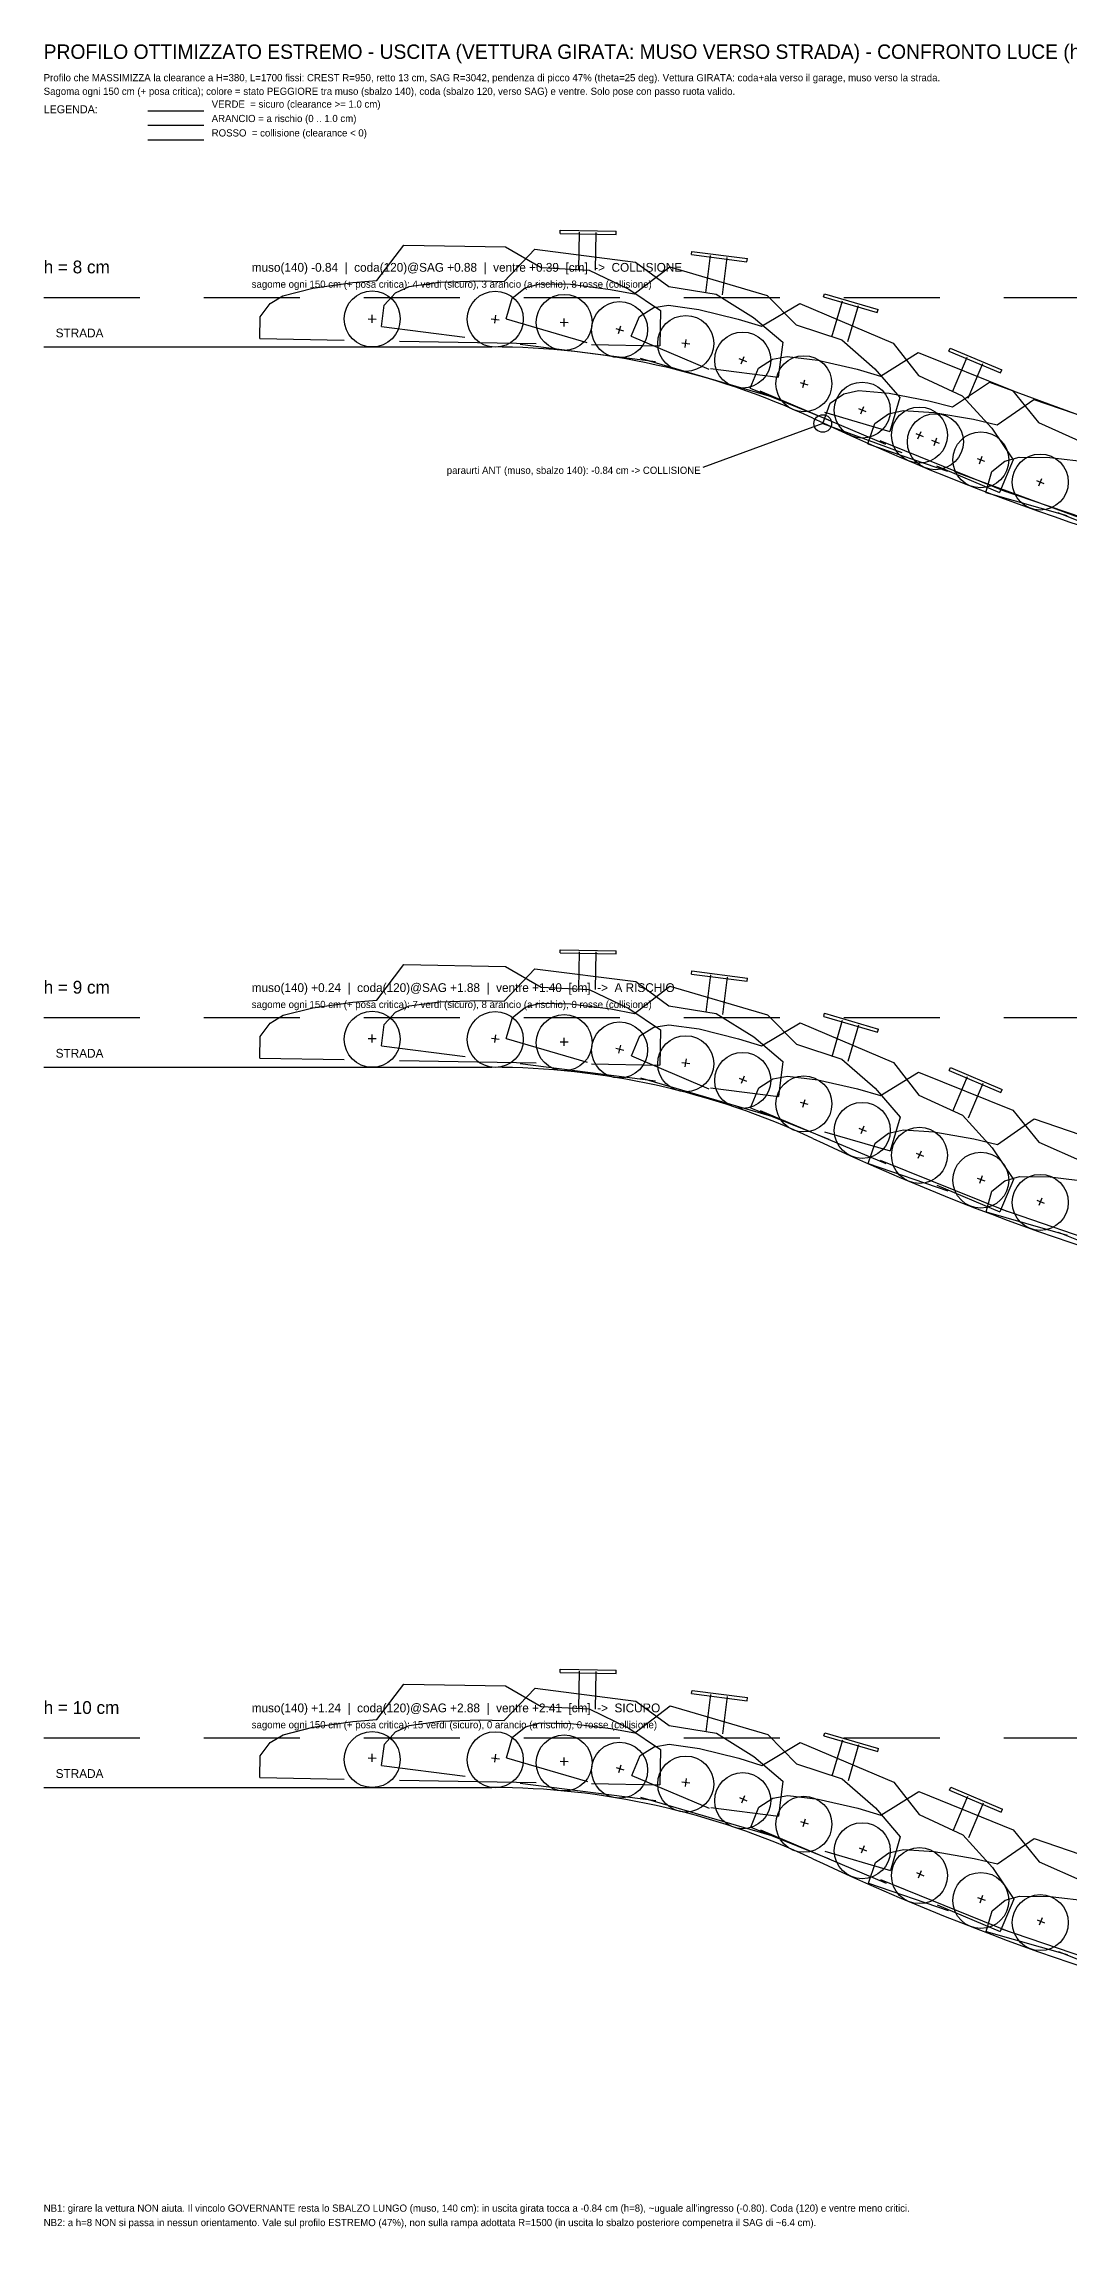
# Model space of a CAD drawing. Header units: centimetres. Extents: x -560 to 2360, y -1971 to 759.
# Drawn here: x -560 to 721, y -1971 to 759 of the extents above; entities that cross this region are included whole.
import ezdxf

# ---------------------------------------------------------------- set-up
doc = ezdxf.new("R2010")
doc.units = ezdxf.units.CM
doc.header["$LTSCALE"] = 10
doc.linetypes.add('DASHED', pattern=[20, 12, -8])
for name, color, linetype in [('CARROZZERIA', 2, 'CONTINUOUS'), ('CRITICO', 1, 'CONTINUOUS'), ('RAMPA', 3, 'CONTINUOUS'), ('REF', 8, 'DASHED'), ('TESTO', 7, 'CONTINUOUS')]:
    doc.layers.add(name, color=color, linetype=linetype)

msp = doc.modelspace()

# ---------------------------------------------------------------- linework, layer by layer
at = {"layer": 'CARROZZERIA', "color": 90}
for p, q in [((85.56, 521.83), (85.63, 525.83)), ((85.56, 521.83), (155.55, 520.59)), ((85.63, 525.83), (155.62, 524.59)), ((108.76, 476.41), (109.59, 523.41)), ((129.75, 476.04), (130.59, 523.03)), ((155.55, 520.59), (155.62, 524.59)), ((-143.52, 462.9), (-109.73, 507.3)), ((-109.73, 507.3), (17.25, 505.04)), ((17.25, 505.04), (61.8, 479.25)), ((61.8, 479.25), (121.75, 476.18)), ((121.75, 476.18), (171.34, 452.3)), ((-277.05, 434.27), (-260.88, 443.98)), ((-260.88, 443.98), (-223.71, 453.32)), ((-223.71, 453.32), (-173.57, 460.43)), ((-173.57, 460.43), (-143.52, 462.9)), ((171.34, 452.3), (210.87, 425.59)), ((-289.84, 390.49), (-289.36, 417.48)), ((-289.36, 417.48), (-277.05, 434.27)), ((-154.38, 415.08), (-144.38, 414.91)), ((-149.47, 410), (-149.29, 419.99)), ((85.59, 410.81), (95.58, 410.64)), ((90.5, 405.73), (90.67, 415.72)), ((174.22, 393.38), (184.75, 418.24)), ((184.75, 418.24), (202.43, 429.21)), ((202.43, 429.21), (221.07, 432.17)), ((210.87, 425.59), (210.09, 381.6)), ((221.07, 432.17), (259.04, 426.94)), ((259.04, 426.94), (308.2, 414.8)), ((308.2, 414.8), (336.99, 405.86)), ((336.99, 405.86), (384.93, 434.42)), ((384.93, 434.42), (501.86, 384.86)), ((-289.84, 390.49), (-184.55, 388.62)), ((-115.16, 387.38), (55.41, 384.35)), ((124.8, 383.11), (210.09, 381.6)), ((174.22, 393.38), (271.17, 352.29)), ((501.86, 384.86), (533.54, 344.29)), ((309.05, 365.56), (318.26, 361.66)), ((311.71, 359.01), (315.61, 368.22)), ((571.5, 374.9), (573.06, 378.59)), ((571.5, 374.9), (635.95, 347.59)), ((573.06, 378.59), (637.51, 351.27)), ((576.04, 324.11), (594.38, 367.38)), ((595.37, 315.91), (613.71, 359.19)), ((533.54, 344.29), (588.01, 319.03)), ((635.95, 347.59), (637.51, 351.27)), ((335.07, 325.21), (492.15, 258.65)), ((588.01, 319.03), (625.07, 278.35)), ((532.68, 265.37), (536.58, 274.57)), ((625.07, 278.35), (651.76, 238.8)), ((530.03, 271.92), (539.24, 268.02)), ((556.05, 231.57), (634.59, 198.29)), ((651.76, 238.8), (634.59, 198.29)), ((85.58, -377.17), (85.65, -373.17)), ((85.58, -377.17), (155.57, -378.41)), ((85.65, -373.17), (155.64, -374.41)), ((108.77, -422.59), (109.61, -375.6)), ((129.77, -422.96), (130.61, -375.97)), ((155.57, -378.41), (155.64, -374.41)), ((-143.51, -436.1), (-109.71, -391.7)), ((-109.71, -391.7), (17.27, -393.96)), ((15.57, -437.3), (53.99, -396.83)), ((17.27, -393.96), (61.82, -419.75)), ((53.99, -396.83), (179.97, -412.88)), ((249.7, -403.61), (250.21, -399.64)), ((249.7, -403.61), (319.14, -412.45)), ((250.21, -399.64), (319.65, -408.48)), ((267.83, -451.28), (273.76, -404.66)), ((288.66, -453.93), (294.59, -407.31)), ((319.14, -412.45), (319.65, -408.48)), ((-173.56, -438.57), (-143.51, -436.1)), ((-65.18, -438.11), (-14.57, -436.49)), ((-14.57, -436.49), (15.57, -437.3)), ((61.82, -419.75), (121.77, -422.82)), ((121.77, -422.82), (171.35, -446.7)), ((178.43, -452.72), (222.76, -418.82)), ((179.97, -412.88), (221.45, -443.36)), ((222.76, -418.82), (344.63, -454.55)), ((-277.04, -464.73), (-260.86, -455.02)), ((-260.86, -455.02), (-223.69, -445.68)), ((-223.69, -445.68), (-173.56, -438.57)), ((-134.33, -466.6), (-120.28, -451.26)), ((-120.28, -451.26), (-103.14, -443.36)), ((-103.14, -443.36), (-65.18, -438.11)), ((18.19, -483.89), (25.78, -457.98)), ((25.78, -457.98), (42.08, -445.04)), ((42.08, -445.04), (60.25, -439.95)), ((60.25, -439.95), (98.57, -440.76)), ((98.57, -440.76), (148.8, -447.16)), ((148.8, -447.16), (178.43, -452.72)), ((171.35, -446.7), (210.89, -473.41)), ((221.45, -443.36), (280.72, -452.92)), ((280.72, -452.92), (327.42, -482.05)), ((344.63, -454.55), (380.78, -491.2)), ((414.95, -456.41), (416.07, -452.57)), ((414.95, -456.41), (482.12, -476.11)), ((416.07, -452.57), (483.24, -472.27)), ((425.32, -506.35), (438.54, -461.25)), ((-289.82, -508.51), (-289.34, -481.52)), ((-289.34, -481.52), (-277.04, -464.73)), ((-154.36, -483.92), (-144.36, -484.09)), ((-149.45, -489), (-149.27, -479.01)), ((-137.74, -493.39), (-134.33, -466.6)), ((-0.41, -483.66), (9.51, -484.92)), ((3.92, -489.25), (5.18, -479.33)), ((18.19, -483.89), (119.23, -513.52)), ((85.6, -488.19), (95.6, -488.36)), ((90.51, -493.27), (90.69, -483.28)), ((174.61, -505.7), (185.14, -480.84)), ((185.14, -480.84), (202.82, -469.87)), ((202.82, -469.87), (221.46, -466.91)), ((210.89, -473.41), (210.1, -517.41)), ((221.46, -466.91), (259.43, -472.13)), ((259.43, -472.13), (308.59, -484.28)), ((308.59, -484.28), (337.38, -493.22)), ((327.42, -482.05), (363.81, -512.9)), ((337.38, -493.22), (385.32, -464.66)), ((380.78, -491.2), (437.79, -510.01)), ((385.32, -464.66), (502.25, -514.22)), ((445.47, -512.26), (458.69, -467.15)), ((482.12, -476.11), (483.24, -472.27)), ((-289.82, -508.51), (-184.53, -510.38)), ((-137.74, -493.39), (-33.29, -506.69)), ((-115.15, -511.62), (55.43, -514.65)), ((35.56, -515.46), (204.79, -537)), ((124.82, -515.89), (210.1, -517.41)), ((155.33, -495.96), (164.93, -498.78)), ((158.72, -502.17), (161.54, -492.57)), ((174.61, -505.7), (271.56, -546.79)), ((237.67, -513.97), (247.58, -515.24)), ((241.99, -519.56), (243.26, -509.64)), ((363.81, -512.9), (358.25, -556.55)), ((437.79, -510.01), (479.3, -546.14)), ((502.25, -514.22), (533.93, -554.79)), ((185.83, -533.04), (349.54, -581.04)), ((273.64, -545.77), (358.25, -556.55)), ((309.44, -533.51), (318.65, -537.42)), ((312.1, -540.07), (316, -530.86)), ((323.56, -570.56), (333.68, -545.53)), ((333.68, -545.53), (351.17, -534.26)), ((351.17, -534.26), (369.75, -530.98)), ((369.75, -530.98), (407.81, -535.57)), ((407.81, -535.57), (457.16, -546.88)), ((486.1, -555.34), (533.55, -525.98)), ((533.55, -525.98), (651.31, -573.55)), ((571.89, -524.18), (573.45, -520.49)), ((571.89, -524.18), (636.34, -551.49)), ((573.45, -520.49), (637.9, -547.8)), ((576.43, -574.97), (594.77, -531.7)), ((595.76, -583.17), (614.1, -539.89)), ((323.56, -570.56), (421.2, -610.01)), ((385.64, -563.49), (395.23, -566.3)), ((389.03, -569.7), (391.84, -560.1)), ((457.16, -546.88), (486.1, -555.34)), ((479.3, -546.14), (510.37, -582.35)), ((533.93, -554.79), (588.4, -580.04)), ((636.34, -551.49), (637.9, -547.8)), ((335.46, -573.86), (492.54, -640.43)), ((458.85, -596.1), (468.12, -599.84)), ((461.61, -602.61), (465.36, -593.33)), ((510.37, -582.35), (497.99, -624.57)), ((588.4, -580.04), (625.46, -620.73)), ((651.31, -573.55), (683.67, -613.58)), ((416.13, -600.57), (497.99, -624.57)), ((530.42, -627.16), (539.63, -631.06)), ((533.07, -633.71), (536.97, -624.5)), ((625.46, -620.73), (652.15, -660.28)), ((683.67, -613.58), (738.55, -637.91)), ((485.54, -636), (643.72, -699.91)), ((556.44, -667.51), (634.98, -700.79)), ((652.15, -660.28), (634.98, -700.79)), ((681.38, -686), (690.65, -689.74)), ((684.14, -692.51), (687.88, -683.23)), ((708.07, -725.9), (787.16, -757.85)), ((85.6, -1276.17), (85.67, -1272.17)), ((85.6, -1276.17), (155.58, -1277.41)), ((85.67, -1272.17), (155.66, -1273.41)), ((108.79, -1321.59), (109.63, -1274.6)), ((129.79, -1321.96), (130.62, -1274.97)), ((155.58, -1277.41), (155.66, -1273.41)), ((-143.49, -1335.1), (-109.69, -1290.7)), ((-109.69, -1290.7), (17.29, -1292.96)), ((15.7, -1336.31), (54.12, -1295.84)), ((17.29, -1292.96), (61.83, -1318.75)), ((54.12, -1295.84), (180.1, -1311.88)), ((249.83, -1302.62), (250.33, -1298.65)), ((249.83, -1302.62), (319.27, -1311.46)), ((250.33, -1298.65), (319.77, -1307.49)), ((267.95, -1350.29), (273.89, -1303.66)), ((288.78, -1352.94), (294.72, -1306.32)), ((319.27, -1311.46), (319.77, -1307.49)), ((-173.54, -1337.57), (-143.49, -1335.1)), ((-103.02, -1342.37), (-65.05, -1337.12)), ((-65.05, -1337.12), (-14.44, -1335.5)), ((-14.44, -1335.5), (15.7, -1336.31)), ((61.83, -1318.75), (121.79, -1321.82)), ((121.79, -1321.82), (171.37, -1345.7)), ((178.71, -1351.76), (223.04, -1317.86)), ((180.1, -1311.88), (221.58, -1342.37)), ((223.04, -1317.86), (344.91, -1353.59)), ((-289.32, -1380.52), (-277.02, -1363.73)), ((-277.02, -1363.73), (-260.84, -1354.02)), ((-260.84, -1354.02), (-223.67, -1344.68)), ((-223.67, -1344.68), (-173.54, -1337.57)), ((-134.2, -1365.61), (-120.15, -1350.26)), ((-120.15, -1350.26), (-103.02, -1342.37)), ((18.47, -1382.93), (26.07, -1357.02)), ((26.07, -1357.02), (42.36, -1344.08)), ((42.36, -1344.08), (60.53, -1338.99)), ((60.53, -1338.99), (98.85, -1339.8)), ((98.85, -1339.8), (149.08, -1346.2)), ((149.08, -1346.2), (178.71, -1351.76)), ((171.37, -1345.7), (210.9, -1372.41)), ((221.58, -1342.37), (280.85, -1351.93)), ((280.85, -1351.93), (327.54, -1381.06)), ((337.77, -1392.3), (385.71, -1363.74)), ((344.91, -1353.59), (381.06, -1390.24)), ((385.71, -1363.74), (502.65, -1413.3)), ((415.23, -1355.45), (416.35, -1351.61)), ((415.23, -1355.45), (482.4, -1375.15)), ((416.35, -1351.61), (483.53, -1371.31)), ((425.6, -1405.39), (438.82, -1360.29)), ((-289.8, -1407.51), (-289.32, -1380.52)), ((-154.34, -1382.92), (-144.34, -1383.09)), ((-149.43, -1388.01), (-149.25, -1378.01)), ((-137.62, -1392.4), (-134.2, -1365.61)), ((-0.29, -1382.66), (9.63, -1383.93)), ((4.04, -1388.26), (5.31, -1378.34)), ((18.47, -1382.93), (119.52, -1412.56)), ((85.62, -1387.19), (95.62, -1387.36)), ((90.53, -1392.27), (90.71, -1382.28)), ((159, -1401.21), (161.82, -1391.61)), ((175, -1404.78), (185.53, -1379.92)), ((185.53, -1379.92), (203.22, -1368.95)), ((203.22, -1368.95), (221.85, -1365.98)), ((210.9, -1372.41), (210.12, -1416.41)), ((221.85, -1365.98), (259.82, -1371.21)), ((259.82, -1371.21), (308.98, -1383.36)), ((308.98, -1383.36), (337.77, -1392.3)), ((327.54, -1381.06), (363.94, -1411.91)), ((381.06, -1390.24), (438.07, -1409.05)), ((445.75, -1411.3), (458.97, -1366.2)), ((482.4, -1375.15), (483.53, -1371.31)), ((-289.8, -1407.51), (-184.52, -1409.38)), ((-137.62, -1392.4), (-33.16, -1405.7)), ((-115.13, -1410.62), (55.45, -1413.65)), ((35.69, -1414.46), (204.92, -1436.01)), ((124.83, -1414.89), (210.12, -1416.41)), ((155.61, -1395), (165.21, -1397.82)), ((175, -1404.78), (271.95, -1445.87)), ((237.79, -1412.98), (247.71, -1414.24)), ((242.12, -1418.57), (243.38, -1408.65)), ((363.94, -1411.91), (358.38, -1455.55)), ((438.07, -1409.05), (479.58, -1445.18)), ((502.65, -1413.3), (534.32, -1453.87)), ((186.11, -1432.08), (349.82, -1480.08)), ((273.76, -1444.78), (358.38, -1455.55)), ((309.83, -1432.59), (319.04, -1436.5)), ((312.49, -1439.15), (316.39, -1429.94)), ((323.94, -1469.64), (334.05, -1444.6)), ((334.05, -1444.6), (351.55, -1433.33)), ((351.55, -1433.33), (370.13, -1430.06)), ((370.13, -1430.06), (408.18, -1434.64)), ((408.18, -1434.64), (457.54, -1445.95)), ((457.54, -1445.95), (486.48, -1454.41)), ((479.58, -1445.18), (510.65, -1481.39)), ((486.48, -1454.41), (533.93, -1425.05)), ((533.93, -1425.05), (651.68, -1472.62)), ((572.28, -1423.25), (573.84, -1419.57)), ((572.28, -1423.25), (636.73, -1450.57)), ((573.84, -1419.57), (638.29, -1446.88)), ((576.82, -1474.05), (595.16, -1430.78)), ((596.15, -1482.25), (614.49, -1438.97)), ((323.94, -1469.64), (421.57, -1509.08)), ((335.85, -1472.94), (492.93, -1539.51)), ((385.92, -1462.53), (395.51, -1465.35)), ((389.31, -1468.74), (392.12, -1459.14)), ((534.32, -1453.87), (588.79, -1479.12)), ((636.73, -1450.57), (638.29, -1446.88)), ((651.68, -1472.62), (684.04, -1512.66)), ((416.42, -1499.61), (498.27, -1523.61)), ((459.22, -1495.17), (468.5, -1498.92)), ((461.99, -1501.68), (465.73, -1492.41)), ((496.45, -1501.57), (514.83, -1497.3)), ((510.65, -1481.39), (498.27, -1523.61)), ((514.83, -1497.3), (553.07, -1499.85)), ((553.07, -1499.85), (602.96, -1508.5)), ((588.79, -1479.12), (625.85, -1519.81)), ((632.31, -1515.4), (678.13, -1483.55)), ((678.13, -1483.55), (798.26, -1524.76)), ((470.82, -1539.29), (479.58, -1513.75)), ((479.58, -1513.75), (496.45, -1501.57)), ((530.81, -1526.24), (540.02, -1530.14)), ((533.46, -1532.79), (537.36, -1523.58)), ((602.96, -1508.5), (632.31, -1515.4)), ((625.85, -1519.81), (652.54, -1559.36)), ((684.04, -1512.66), (738.92, -1536.99)), ((470.82, -1539.29), (570.42, -1573.46)), ((485.92, -1535.07), (644.1, -1598.98)), ((610.38, -1563.91), (613.63, -1554.45)), ((641.74, -1560.81), (659.87, -1555.59)), ((659.87, -1555.59), (698.2, -1556.13)), ((556.83, -1566.59), (635.37, -1599.87)), ((607.28, -1557.56), (616.74, -1560.8)), ((618.12, -1599.82), (625.54, -1573.86)), ((625.54, -1573.86), (641.74, -1560.81)), ((652.54, -1559.36), (635.37, -1599.87)), ((684.51, -1591.58), (688.26, -1582.31)), ((698.2, -1556.13), (748.47, -1562.16)), ((618.12, -1599.82), (719.38, -1628.73)), ((636.07, -1595.98), (797.44, -1651.34)), ((681.75, -1585.07), (691.02, -1588.82)), ((708.45, -1624.98), (787.54, -1656.93))]:
    msp.add_line(p, q, dxfattribs=at)
at = {"layer": 'CARROZZERIA', "color": 30}
for p, q in [((15.44, 461.7), (53.86, 502.17)), ((53.86, 502.17), (179.85, 486.13)), ((249.58, 495.4), (250.08, 499.37)), ((249.58, 495.4), (319.02, 486.56)), ((250.08, 499.37), (319.52, 490.52)), ((267.7, 447.73), (273.64, 494.35)), ((288.53, 445.08), (294.47, 491.7)), ((178.15, 446.32), (222.48, 480.22)), ((179.85, 486.13), (221.33, 455.65)), ((222.48, 480.22), (344.35, 444.49)), ((319.02, 486.56), (319.52, 490.52)), ((-134.46, 432.4), (-120.41, 447.75)), ((-120.41, 447.75), (-103.27, 455.65)), ((-103.27, 455.65), (-65.3, 460.9)), ((-65.3, 460.9), (-14.69, 462.52)), ((-14.69, 462.52), (15.44, 461.7)), ((17.91, 415.15), (25.5, 441.06)), ((25.5, 441.06), (41.8, 454)), ((41.8, 454), (59.97, 459.09)), ((59.97, 459.09), (98.29, 458.28)), ((98.29, 458.28), (148.52, 451.89)), ((148.52, 451.89), (178.15, 446.32)), ((221.33, 455.65), (280.6, 446.09)), ((280.6, 446.09), (327.29, 416.95)), ((344.35, 444.49), (380.5, 407.84)), ((414.67, 442.63), (415.79, 446.47)), ((414.67, 442.63), (481.84, 422.93)), ((415.79, 446.47), (482.96, 426.77)), ((425.04, 392.69), (438.26, 437.79)), ((-137.87, 405.62), (-134.46, 432.4)), ((-0.54, 415.35), (9.38, 414.09)), ((3.79, 409.76), (5.05, 419.68)), ((17.91, 415.15), (118.95, 385.52)), ((327.29, 416.95), (363.68, 386.11)), ((445.19, 386.78), (458.41, 431.89)), ((481.84, 422.93), (482.96, 426.77)), ((-137.87, 405.62), (-33.41, 392.32)), ((35.43, 383.55), (204.67, 362)), ((155.05, 403.08), (164.65, 400.26)), ((158.44, 396.87), (161.25, 406.47)), ((237.54, 385.04), (247.46, 383.77)), ((241.87, 379.44), (243.13, 389.36)), ((363.68, 386.11), (358.13, 342.46)), ((380.5, 407.84), (437.51, 389.04)), ((437.51, 389.04), (479.02, 352.9)), ((185.55, 366), (349.26, 318)), ((333.3, 353.54), (350.8, 364.81)), ((350.8, 364.81), (369.38, 368.09)), ((369.38, 368.09), (407.43, 363.5)), ((407.43, 363.5), (456.79, 352.19)), ((485.73, 343.74), (533.18, 373.1)), ((533.18, 373.1), (650.93, 325.53)), ((273.51, 353.24), (358.13, 342.46)), ((323.19, 328.51), (333.3, 353.54)), ((323.19, 328.51), (420.82, 289.07)), ((385.35, 335.55), (394.95, 332.74)), ((388.75, 329.34), (391.56, 338.94)), ((456.79, 352.19), (485.73, 343.74)), ((479.02, 352.9), (510.09, 316.69)), ((458.47, 302.98), (467.75, 299.23)), ((461.24, 296.47), (464.98, 305.74)), ((510.09, 316.69), (497.71, 274.47)), ((650.93, 325.53), (683.29, 285.49)), ((415.85, 298.47), (497.71, 274.47)), ((683.29, 285.49), (738.18, 261.16)), ((485.17, 263.07), (643.35, 199.17)), ((681, 213.08), (690.27, 209.33)), ((683.76, 206.57), (687.51, 215.84)), ((707.7, 173.17), (786.79, 141.22)), ((496.13, -602.51), (514.5, -598.24)), ((514.5, -598.24), (552.75, -600.79)), ((631.99, -616.35), (677.8, -584.49)), ((677.8, -584.49), (797.93, -625.7)), ((470.5, -640.24), (479.26, -614.7)), ((479.26, -614.7), (496.13, -602.51)), ((552.75, -600.79), (602.64, -609.45)), ((602.64, -609.45), (631.99, -616.35)), ((470.5, -640.24), (570.1, -674.41)), ((606.95, -658.51), (616.41, -661.75)), ((610.06, -664.86), (613.3, -655.4)), ((617.85, -700.78), (625.26, -674.82)), ((625.26, -674.82), (641.47, -661.77)), ((641.47, -661.77), (659.6, -656.55)), ((659.6, -656.55), (697.92, -657.09)), ((697.92, -657.09), (748.2, -663.12)), ((617.85, -700.78), (719.1, -729.69)), ((635.74, -696.93), (797.11, -752.29))]:
    msp.add_line(p, q, dxfattribs=at)
at = {"layer": 'CARROZZERIA', "color": 1}
for p, q in [((575.72, 305.02), (622.18, 335.94)), ((622.18, 335.94), (741.44, 292.29)), ((413.78, 284.42), (423.06, 309.78)), ((423.06, 309.78), (440.17, 321.62)), ((440.17, 321.62), (458.63, 325.51)), ((458.63, 325.51), (496.81, 322.18)), ((495.8, 296.54), (514.18, 300.81)), ((496.81, 322.18), (546.52, 312.51)), ((514.18, 300.81), (552.42, 298.26)), ((546.52, 312.51), (575.72, 305.02)), ((631.66, 282.71), (677.48, 314.56)), ((677.48, 314.56), (797.61, 273.35)), ((413.78, 284.42), (512.66, 248.23)), ((470.17, 258.82), (478.93, 284.36)), ((478.93, 284.36), (495.8, 296.54)), ((552.42, 298.26), (602.31, 289.6)), ((602.31, 289.6), (631.66, 282.71)), ((470.17, 258.82), (569.77, 224.65)), ((549.83, 263.38), (559.22, 259.94)), ((552.81, 256.97), (556.25, 266.36)), ((577.84, 224.38), (738.04, 165.75)), ((606.63, 240.55), (616.09, 237.3)), ((609.74, 234.2), (612.98, 243.66)), ((617.58, 198.25), (624.99, 224.22)), ((624.99, 224.22), (641.19, 237.27)), ((641.19, 237.27), (659.33, 242.49)), ((659.33, 242.49), (697.65, 241.95)), ((697.65, 241.95), (747.92, 235.91)), ((617.58, 198.25), (718.83, 169.34)), ((635.42, 202.13), (796.79, 146.77))]:
    msp.add_line(p, q, dxfattribs=at)
at = {"layer": 'CARROZZERIA', "color": 90}
for centre in [(-149.38, 414.99), (90.58, 410.73), (313.66, 363.61), (534.63, 269.97), (-149.38, -485.01), (4.42, -485.28), (90.58, -489.27), (159.85, -498.33), (242.5, -515.6), (313.66, -536.39), (390.15, -565.86), (463.11, -598.9), (534.63, -630.03), (685.64, -688.8), (-149.38, -1385.01), (4.42, -1385.28), (90.58, -1389.27), (159.85, -1398.33), (242.5, -1415.6), (313.66, -1436.39), (390.15, -1465.86), (463.11, -1498.9), (534.63, -1530.03), (611.36, -1561.07), (685.64, -1588.8)]:
    msp.add_circle(centre, 35, dxfattribs=at)
at = {"layer": 'CARROZZERIA', "color": 30}
for centre in [(4.42, 414.72), (159.85, 401.67), (242.5, 384.4), (390.15, 334.14), (463.11, 301.1), (685.64, 211.2), (611.36, -661.07)]:
    msp.add_circle(centre, 35, dxfattribs=at)
at = {"layer": 'CARROZZERIA', "color": 1}
for centre in [(554.53, 261.66), (611.36, 238.93)]:
    msp.add_circle(centre, 35, dxfattribs=at)
at = {"layer": 'CRITICO', "color": 1}
for q in [(263.78, 229.42), (413.78, 285.26)]:
    msp.add_line((413.78, 284.42), q, dxfattribs=at)
msp.add_circle((413.78, 284.42), 11, dxfattribs=at)
at = {"layer": 'RAMPA'}
for p, q in [((-560, 380), (0, 380)), ((401.49, 290.99), (414.24, 285.05)), ((-560, -520), (0, -520)), ((401.49, -609.01), (414.24, -614.95)), ((-560, -1420), (0, -1420)), ((401.49, -1509.01), (414.24, -1514.95))]:
    msp.add_line(p, q, dxfattribs=at)
for centre, radius, start, end in [((0, -570), 950, 65, 90), ((1700, 3042.37), 3042.37, 245, 270), ((0, -1470), 950, 65, 90), ((1700, 2142.37), 3042.37, 245, 270), ((0, -2370), 950, 65, 90), ((1700, 1242.37), 3042.37, 245, 270)]:
    msp.add_arc(centre, radius, start, end, dxfattribs=at)
at = {"layer": 'REF', "color": 90}
msp.add_line((-430, 675), (-360, 675), dxfattribs=at)
at = {"layer": 'REF', "color": 30}
msp.add_line((-430, 657), (-360, 657), dxfattribs=at)
at = {"layer": 'REF', "color": 1}
msp.add_line((-430, 639), (-360, 639), dxfattribs=at)
at = {"layer": 'REF', "color": 8}
for p, q in [((-560, 442), (2360, 442)), ((-560, -458), (2360, -458)), ((-560, -1358), (2360, -1358))]:
    msp.add_line(p, q, dxfattribs=at)

# ---------------------------------------------------------------- texts
at = {"layer": 'CRITICO', "color": 1}
msp.add_text('paraurti ANT (muso, sbalzo 140): -0.84 cm -> COLLISIONE', height=9, dxfattribs=at).set_placement((-56.22, 221.42))
at = {"layer": 'TESTO'}
for s, height, p in [('PROFILO OTTIMIZZATO ESTREMO - USCITA (VETTURA GIRATA: MUSO VERSO STRADA) - CONFRONTO LUCE (h = 8 / 9 / 10 cm)', 18, (-560, 740)), ('Profilo che MASSIMIZZA la clearance a H=380, L=1700 fissi: CREST R=950, retto 13 cm, SAG R=3042, pendenza di picco 47% (theta=25 deg). Vettura GIRATA: coda+ala verso il garage, muso verso la strada.', 9, (-560, 712)), ('Sagoma ogni 150 cm (+ posa critica); colore = stato PEGGIORE tra muso (sbalzo 140), coda (sbalzo 120, verso SAG) e ventre. Solo pose con passo ruota valido.', 9, (-560, 695)), ('LEGENDA:', 10, (-560, 672)), ('STRADA', 11, (-545, 392)), ('STRADA', 11, (-545, -508)), ('STRADA', 11, (-545, -1408)), ("NB1: girare la vettura NON aiuta. Il vincolo GOVERNANTE resta lo SBALZO LUNGO (muso, 140 cm): in uscita girata tocca a -0.84 cm (h=8), ~uguale all'ingresso (-0.80). Coda (120) e ventre meno critici.", 9, (-560, -1950)), ('NB2: a h=8 NON si passa in nessun orientamento. Vale sul profilo ESTREMO (47%), non sulla rampa adottata R=1500 (in uscita lo sbalzo posteriore compenetra il SAG di ~6.4 cm).', 9, (-560, -1968))]:
    msp.add_text(s, height=height, dxfattribs=at).set_placement(p)
at = {"layer": 'TESTO', "color": 90}
for s, height, p in [('VERDE  = sicuro (clearance >= 1.0 cm)', 9, (-350, 679)), ('h = 10 cm', 16, (-560, -1328)), ('muso(140) +1.24  |  coda(120)@SAG +2.88  |  ventre +2.41  [cm]  ->  SICURO', 11, (-300, -1326))]:
    msp.add_text(s, height=height, dxfattribs=at).set_placement(p)
at = {"layer": 'TESTO', "color": 30}
for s, height, p in [('ARANCIO = a rischio (0 .. 1.0 cm)', 9, (-350, 661)), ('h = 9 cm', 16, (-560, -428)), ('muso(140) +0.24  |  coda(120)@SAG +1.88  |  ventre +1.40  [cm]  ->  A RISCHIO', 11, (-300, -426))]:
    msp.add_text(s, height=height, dxfattribs=at).set_placement(p)
at = {"layer": 'TESTO', "color": 1}
for s, height, p in [('ROSSO  = collisione (clearance < 0)', 9, (-350, 643)), ('h = 8 cm', 16, (-560, 472)), ('muso(140) -0.84  |  coda(120)@SAG +0.88  |  ventre +0.39  [cm]  ->  COLLISIONE', 11, (-300, 474))]:
    msp.add_text(s, height=height, dxfattribs=at).set_placement(p)
at = {"layer": 'TESTO', "color": 7}
for s, p in [('sagome ogni 150 cm (+ posa critica): 4 verdi (sicuro), 3 arancio (a rischio), 8 rosse (collisione)', (-300, 454)), ('sagome ogni 150 cm (+ posa critica): 7 verdi (sicuro), 8 arancio (a rischio), 0 rosse (collisione)', (-300, -446)), ('sagome ogni 150 cm (+ posa critica): 15 verdi (sicuro), 0 arancio (a rischio), 0 rosse (collisione)', (-300, -1346))]:
    msp.add_text(s, height=9, dxfattribs=at).set_placement(p)

doc.saveas('drawing.dxf')
